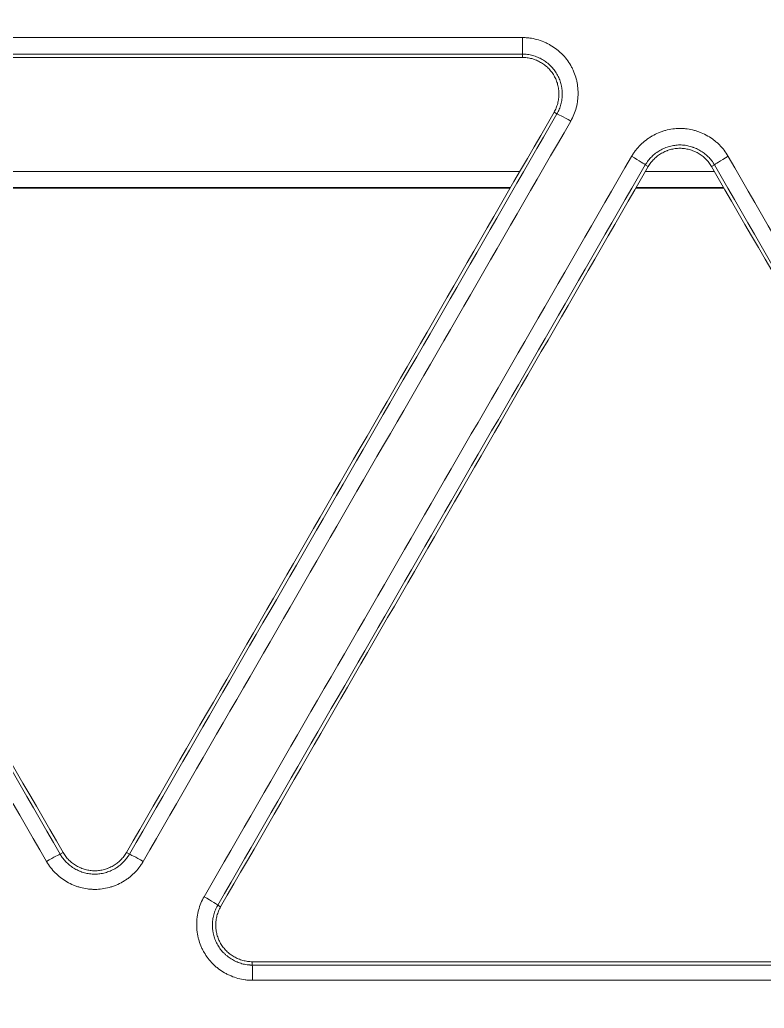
# Model space of a CAD drawing. Header units: inches. Extents: x 405346 to 489838, y -25612 to 14934.
# Drawn here: x 462879.98 to 462902.24, y 4533.82 to 4563.39 of the extents above; entities that cross this region are included whole.
import ezdxf

# ---------------------------------------------------------------- set-up
doc = ezdxf.new("R2010")
doc.units = ezdxf.units.IN
doc.header["$LTSCALE"] = 200
doc.header["$MEASUREMENT"] = 0
doc.layers.add('SS-EQ', color=2, linetype='Continuous', lineweight=20)

# ---------------------------------------------------------------- blocks, each defined once
blk = doc.blocks.new('4way무풍')
at = {"layer": 'SS-EQ'}
for p, q in [((100.279, 240.839), (100.279, 240.938)), ((101.314, 239.147), (101.227, 239.197)), ((104.043, 237.572), (103.956, 237.621)), ((106.024, 237.621), (105.938, 237.572)), ((100.201, 237.423), (74.781, 237.423)), ((106.023, 237.423), (103.955, 237.423)), ((75.053, 236.949), (99.928, 236.949)), ((75.069, 236.924), (99.912, 236.924)), ((103.667, 236.924), (106.309, 236.924)), ((103.682, 236.949), (106.296, 236.949)), ((86.457, 216.999), (86.544, 217.049)), ((88.44, 217.049), (88.526, 216.999)), ((91.169, 215.473), (91.255, 215.423)), ((92.203, 213.782), (92.203, 213.681))]:
    blk.add_line(p, q, dxfattribs=at)
for centre, major_axis, ratio, start_param, end_param in [((100.279, 241.411), (0, 0.474), 0.003061, 3.176468, 4.756807), ((101.724, 238.91), (0.41, -0.237), 0.039338, 1.589799, 3.106659), ((103.546, 237.858), (-0.41, 0.237), 0.039045, 3.176526, 4.731097), ((106.435, 237.858), (0.41, 0.237), 0.035569, 1.546312, 3.106664), ((86.048, 216.762), (0.41, 0.237), 0.031206, 0.034924, 1.548689), ((88.936, 216.762), (-0.41, 0.237), 0.034702, 4.728193, 6.248258), ((90.759, 215.709), (0.41, -0.237), 0.034471, 0.034927, 1.586331), ((92.203, 213.208), (0, 0.474), 0.003955, 4.749347, 6.248278)]:
    blk.add_ellipse(centre, major_axis=major_axis, ratio=ratio, start_param=start_param, end_param=end_param, dxfattribs=at)
for points, knots in [([(0.032, 346.294), (6.969, 346.294), (13.906, 346.294), (27.78, 346.294), (34.717, 346.294), (55.528, 346.294), (69.403, 346.294), (97.151, 346.294), (111.025, 346.294), (138.774, 346.294), (152.648, 346.294), (180.396, 346.294), (194.27, 346.294), (215.082, 346.294), (222.019, 346.294), (235.893, 346.294), (242.83, 346.293), (253.236, 346.293), (256.704, 346.293), (263.641, 346.293), (267.11, 346.293), (272.313, 346.294), (274.047, 346.294), (276.648, 346.294), (277.516, 346.294), (279.25, 346.293), (280.117, 346.293), (281.418, 346.292), (281.851, 346.292), (282.718, 346.292), (283.152, 346.292), (283.802, 346.293), (284.019, 346.293), (284.453, 346.293), (284.669, 346.294), (285.103, 346.293), (285.32, 346.293), (285.753, 346.29), (285.97, 346.288), (286.62, 346.277), (287.054, 346.265), (287.92, 346.231), (288.353, 346.21), (289.653, 346.132), (290.519, 346.062), (291.818, 345.929), (292.25, 345.88), (292.899, 345.799), (293.116, 345.771), (293.548, 345.712), (294.627, 345.561), (295.697, 345.381), (298.249, 344.897), (299.929, 344.504), (302.417, 343.81), (304.065, 343.312), (305.692, 342.745), (308.116, 341.843), (309.711, 341.171), (311.481, 340.335), (311.677, 340.241), (312.069, 340.051), (312.265, 339.955), (312.851, 339.663), (313.238, 339.464), (314.393, 338.857), (315.91, 338.017), (317.385, 337.118), (318.837, 336.19), (319.553, 335.711), (320.962, 334.724), (322.351, 333.707), (324.369, 332.094), (326.323, 330.393), (327.582, 329.199), (328.355, 328.434), (328.586, 328.204), (328.815, 327.97), (328.968, 327.815), (329.044, 327.736), (329.423, 327.345), (329.723, 327.029), (330.61, 326.072), (331.762, 324.776), (333.399, 322.77), (334.43, 321.391), (335.932, 319.291), (336.873, 317.85), (338.196, 315.627), (339.047, 314.124), (339.838, 312.579), (340.313, 311.601), (340.454, 311.306), (340.593, 311.01), (340.685, 310.812), (340.731, 310.713), (340.958, 310.218), (341.136, 309.82), (341.654, 308.624), (342.309, 307.019), (343.186, 304.582), (343.7, 302.939), (344.419, 300.459), (344.828, 298.787), (345.336, 296.251), (345.487, 295.4), (345.755, 293.69), (345.871, 292.83), (345.994, 291.749), (346.017, 291.532), (346.062, 291.099), (346.083, 290.881), (346.143, 290.23), (346.178, 289.796), (346.239, 288.927), (346.265, 288.492), (346.307, 287.624), (346.324, 287.189), (346.342, 286.538), (346.347, 286.32), (346.354, 285.886), (346.356, 285.669), (346.359, 285.234), (346.359, 285.017), (346.359, 284.582), (346.359, 284.365), (346.359, 283.714), (346.358, 283.279), (346.358, 282.41), (346.358, 281.976), (346.358, 280.672), (346.358, 279.803), (346.359, 278.065), (346.359, 277.196), (346.359, 274.59), (346.359, 272.852), (346.358, 264.162), (346.359, 257.21), (346.359, 236.355), (346.359, 222.452), (346.359, 194.646), (346.359, 180.742), (346.359, 152.936), (346.359, 139.033), (346.359, 111.226), (346.359, 69.516), (346.359, 27.806), (346.359, 0)], [0, 0, 0, 0, 0.03125, 0.03125, 0.0625, 0.0625, 0.125, 0.125, 0.1875, 0.1875, 0.25, 0.25, 0.3125, 0.3125, 0.34375, 0.34375, 0.375, 0.375, 0.390625, 0.390625, 0.40625, 0.40625, 0.414062, 0.414062, 0.417969, 0.417969, 0.421875, 0.421875, 0.423828, 0.423828, 0.425781, 0.425781, 0.426758, 0.426758, 0.427734, 0.427734, 0.428711, 0.428711, 0.429687, 0.429687, 0.431641, 0.431641, 0.433594, 0.433594, 0.4375, 0.4375, 0.439453, 0.439453, 0.44043, 0.44043, 0.441406, 0.445312, 0.445312, 0.453125, 0.453125, 0.457031, 0.460937, 0.460937, 0.46875, 0.46875, 0.469727, 0.469727, 0.470703, 0.470703, 0.472656, 0.472656, 0.476562, 0.480469, 0.480469, 0.484375, 0.484375, 0.488281, 0.492187, 0.496094, 0.5, 0.5, 0.500977, 0.501465, 0.501465, 0.501953, 0.501953, 0.503906, 0.503906, 0.507812, 0.511719, 0.515625, 0.515625, 0.523437, 0.523437, 0.527344, 0.53125, 0.53125, 0.532227, 0.532715, 0.532715, 0.533203, 0.533203, 0.535156, 0.535156, 0.539062, 0.542969, 0.546875, 0.546875, 0.554687, 0.554687, 0.558594, 0.558594, 0.5625, 0.5625, 0.563477, 0.563477, 0.564453, 0.564453, 0.566406, 0.566406, 0.568359, 0.568359, 0.570312, 0.570312, 0.571289, 0.571289, 0.572266, 0.572266, 0.573242, 0.573242, 0.574219, 0.574219, 0.576172, 0.576172, 0.578125, 0.578125, 0.582031, 0.582031, 0.585937, 0.585937, 0.59375, 0.59375, 0.625, 0.625, 0.6875, 0.6875, 0.75, 0.75, 0.8125, 0.8125, 0.875, 1, 1, 1, 1]), ([(345.164, 0), (345.164, 27.72), (345.163, 69.299), (345.162, 110.879), (345.161, 138.598), (345.16, 152.458), (345.159, 180.178), (345.157, 194.038), (345.154, 221.758), (345.152, 235.618), (345.147, 256.407), (345.146, 263.337), (345.145, 272), (345.145, 273.732), (345.144, 276.331), (345.144, 277.197), (345.143, 278.93), (345.142, 279.796), (345.142, 281.095), (345.141, 281.528), (345.141, 282.395), (345.142, 282.828), (345.141, 283.694), (345.141, 284.127), (345.14, 284.777), (345.139, 284.993), (345.136, 285.426), (345.134, 285.643), (345.124, 286.293), (345.113, 286.726), (345.081, 287.592), (345.06, 288.025), (345.009, 288.891), (344.979, 289.324), (344.926, 289.973), (344.898, 290.298), (344.868, 290.622), (344.847, 290.839), (344.836, 290.947), (344.736, 291.92), (344.629, 292.78), (344.379, 294.49), (344.236, 295.34), (343.754, 297.876), (343.361, 299.547), (342.666, 302.024), (342.167, 303.666), (341.312, 306.1), (340.67, 307.703), (340.162, 308.898), (339.901, 309.494), (339.629, 310.086), (339.446, 310.481), (339.353, 310.677), (338.885, 311.657), (338.495, 312.43), (337.684, 313.954), (337.263, 314.706), (336.391, 316.188), (335.94, 316.919), (335.007, 318.359), (334.525, 319.069), (333.532, 320.468), (332.508, 321.846), (330.881, 323.85), (329.736, 325.143), (328.853, 326.097), (328.555, 326.413), (328.177, 326.804), (328.101, 326.882), (327.949, 327.037), (327.721, 327.27), (327.491, 327.5), (326.721, 328.264), (325.466, 329.454), (323.518, 331.149), (321.504, 332.755), (320.119, 333.766), (318.711, 334.748), (317.997, 335.224), (316.546, 336.146), (315.81, 336.592), (314.315, 337.454), (313.557, 337.87), (312.595, 338.371), (312.305, 338.52), (312.014, 338.666), (311.82, 338.764), (311.722, 338.812), (311.235, 339.053), (310.844, 339.24), (309.666, 339.79), (308.875, 340.138), (307.283, 340.799), (305.68, 341.425), (303.244, 342.257), (301.598, 342.742), (299.114, 343.417), (297.436, 343.796), (294.888, 344.258), (294.033, 344.394), (292.957, 344.542), (292.742, 344.57), (292.31, 344.625), (291.663, 344.703), (291.015, 344.771), (289.72, 344.892), (288.856, 344.953), (287.56, 345.018), (287.128, 345.036), (286.48, 345.054), (286.264, 345.059), (285.832, 345.066), (285.615, 345.069), (285.183, 345.072), (284.967, 345.073), (284.535, 345.074), (284.318, 345.075), (283.67, 345.075), (283.237, 345.076), (282.589, 345.076), (282.373, 345.076), (281.94, 345.076), (281.724, 345.076), (281.076, 345.076), (280.643, 345.076), (279.346, 345.077), (278.481, 345.077), (276.752, 345.078), (275.887, 345.078), (273.293, 345.079), (271.563, 345.079), (262.916, 345.08), (255.998, 345.082), (242.162, 345.085), (235.244, 345.086), (221.408, 345.088), (214.49, 345.089), (193.736, 345.092), (179.9, 345.093), (152.228, 345.095), (138.392, 345.096), (110.72, 345.097), (96.884, 345.097), (69.212, 345.098), (55.376, 345.098), (34.622, 345.098), (27.704, 345.099), (13.868, 345.099), (6.95, 345.099), (0.032, 345.099)], [0, 0, 0, 0, 0.125, 0.1875, 0.1875, 0.25, 0.25, 0.3125, 0.3125, 0.375, 0.375, 0.40625, 0.40625, 0.414063, 0.414063, 0.417969, 0.417969, 0.421875, 0.421875, 0.423828, 0.423828, 0.425781, 0.425781, 0.427734, 0.427734, 0.428711, 0.428711, 0.429688, 0.429688, 0.431641, 0.431641, 0.433594, 0.433594, 0.435547, 0.435547, 0.436523, 0.437012, 0.437012, 0.4375, 0.4375, 0.441406, 0.441406, 0.445313, 0.445313, 0.453125, 0.453125, 0.457031, 0.460938, 0.464844, 0.464844, 0.466797, 0.467773, 0.467773, 0.46875, 0.46875, 0.472656, 0.472656, 0.476563, 0.476563, 0.480469, 0.480469, 0.484375, 0.484375, 0.488281, 0.492188, 0.496094, 0.496094, 0.498047, 0.498047, 0.498535, 0.498535, 0.499023, 0.5, 0.5, 0.503906, 0.507813, 0.511719, 0.515625, 0.515625, 0.519531, 0.519531, 0.523438, 0.523438, 0.527344, 0.527344, 0.52832, 0.528809, 0.528809, 0.529297, 0.529297, 0.53125, 0.53125, 0.535156, 0.535156, 0.539063, 0.542969, 0.546875, 0.546875, 0.554688, 0.554688, 0.558594, 0.558594, 0.55957, 0.55957, 0.560547, 0.5625, 0.5625, 0.566406, 0.566406, 0.568359, 0.568359, 0.569336, 0.569336, 0.570313, 0.570313, 0.571289, 0.571289, 0.572266, 0.572266, 0.574219, 0.574219, 0.575195, 0.575195, 0.576172, 0.576172, 0.578125, 0.578125, 0.582031, 0.582031, 0.585938, 0.585938, 0.59375, 0.59375, 0.625, 0.625, 0.65625, 0.65625, 0.6875, 0.6875, 0.75, 0.75, 0.8125, 0.8125, 0.875, 0.875, 0.9375, 0.9375, 0.96875, 0.96875, 1, 1, 1, 1]), ([(74.706, 241.433), (78.968, 241.433), (83.231, 241.433), (91.756, 241.433), (96.018, 241.433), (100.281, 241.433)], [0, 0, 0, 0, 0.5, 0.5, 1, 1, 1, 1]), ([(100.281, 241.433), (100.318, 241.433), (100.354, 241.431), (100.427, 241.426), (100.464, 241.422), (100.572, 241.408), (100.714, 241.379), (100.851, 241.331), (100.936, 241.296), (100.952, 241.289), (100.986, 241.274), (101.035, 241.25), (101.083, 241.224), (101.177, 241.17), (101.238, 241.129), (101.324, 241.063), (101.353, 241.04), (101.394, 241.004), (101.408, 240.992), (101.434, 240.967), (101.448, 240.954), (101.512, 240.89), (101.608, 240.781), (101.689, 240.661), (101.744, 240.566), (101.761, 240.534), (101.793, 240.468), (101.808, 240.435), (101.849, 240.334), (101.872, 240.266), (101.9, 240.161), (101.908, 240.125), (101.918, 240.072), (101.922, 240.054), (101.927, 240.017), (101.93, 239.999), (101.942, 239.909), (101.951, 239.764), (101.942, 239.619), (101.93, 239.529), (101.927, 239.511), (101.922, 239.475), (101.918, 239.457), (101.908, 239.403), (101.9, 239.367), (101.872, 239.262), (101.849, 239.193), (101.794, 239.059), (101.762, 238.994), (101.725, 238.93)], [0, 0, 0, 0, 0.03125, 0.03125, 0.0625, 0.0625, 0.125, 0.1875, 0.1875, 0.203125, 0.203125, 0.21875, 0.25, 0.25, 0.3125, 0.3125, 0.34375, 0.34375, 0.359375, 0.359375, 0.375, 0.375, 0.4375, 0.5, 0.5, 0.53125, 0.53125, 0.5625, 0.5625, 0.625, 0.625, 0.65625, 0.65625, 0.671875, 0.671875, 0.6875, 0.6875, 0.75, 0.8125, 0.8125, 0.828125, 0.828125, 0.84375, 0.84375, 0.875, 0.875, 0.9375, 0.9375, 1, 1, 1, 1]), ([(100.279, 240.938), (96.017, 240.938), (91.754, 240.938), (83.23, 240.938), (78.967, 240.938), (74.705, 240.938)], [0, 0, 0, 0, 0.5, 0.5, 1, 1, 1, 1]), ([(100.279, 240.839), (96.017, 240.839), (91.754, 240.839), (83.23, 240.839), (78.967, 240.839), (74.705, 240.839)], [0, 0, 0, 0, 0.5, 0.5, 1, 1, 1, 1]), ([(101.314, 239.147), (101.315, 239.15), (101.317, 239.153), (101.32, 239.159), (101.325, 239.167), (101.336, 239.187), (101.357, 239.228), (101.373, 239.263), (101.402, 239.335), (101.418, 239.384), (101.438, 239.46), (101.444, 239.485), (101.454, 239.537), (101.458, 239.563), (101.468, 239.64), (101.475, 239.743), (101.468, 239.847), (101.46, 239.912), (101.458, 239.925), (101.454, 239.951), (101.447, 239.989), (101.438, 240.027), (101.418, 240.103), (101.402, 240.152), (101.373, 240.224), (101.362, 240.247), (101.339, 240.294), (101.327, 240.318), (101.288, 240.386), (101.259, 240.429), (101.195, 240.51), (101.161, 240.549), (101.115, 240.595), (101.105, 240.604), (101.086, 240.622), (101.076, 240.631), (101.047, 240.657), (101.026, 240.673), (100.964, 240.72), (100.921, 240.749), (100.854, 240.788), (100.819, 240.806), (100.784, 240.823), (100.76, 240.834), (100.748, 240.84), (100.688, 240.865), (100.589, 240.899), (100.488, 240.92), (100.41, 240.931), (100.384, 240.933), (100.345, 240.936), (100.332, 240.937), (100.312, 240.937), (100.302, 240.938), (100.293, 240.938), (100.286, 240.938), (100.283, 240.938), (100.279, 240.938)], [0, 0, 0, 0, 0.003906, 0.003906, 0.007813, 0.015625, 0.03125, 0.0625, 0.0625, 0.125, 0.125, 0.15625, 0.15625, 0.1875, 0.1875, 0.25, 0.3125, 0.3125, 0.328125, 0.328125, 0.34375, 0.375, 0.375, 0.4375, 0.4375, 0.46875, 0.46875, 0.5, 0.5, 0.5625, 0.5625, 0.625, 0.625, 0.640625, 0.640625, 0.65625, 0.65625, 0.6875, 0.6875, 0.75, 0.75, 0.78125, 0.796875, 0.796875, 0.8125, 0.8125, 0.875, 0.9375, 0.9375, 0.96875, 0.96875, 0.984375, 0.984375, 0.992188, 0.996094, 0.996094, 1, 1, 1, 1]), ([(100.279, 240.839), (100.328, 240.839), (100.375, 240.836), (100.469, 240.823), (100.516, 240.813), (100.585, 240.794), (100.608, 240.787), (100.653, 240.771), (100.676, 240.763), (100.742, 240.735), (100.827, 240.693), (100.906, 240.64), (100.954, 240.604), (100.964, 240.596), (100.982, 240.581), (101.01, 240.558), (101.036, 240.534), (101.087, 240.484), (101.118, 240.448), (101.162, 240.392), (101.176, 240.372), (101.203, 240.333), (101.215, 240.312), (101.251, 240.25), (101.293, 240.164), (101.323, 240.074), (101.341, 240.005), (101.347, 239.981), (101.356, 239.934), (101.36, 239.911), (101.369, 239.84), (101.372, 239.793), (101.372, 239.721), (101.371, 239.697), (101.368, 239.65), (101.366, 239.626), (101.357, 239.554), (101.338, 239.461), (101.308, 239.371), (101.272, 239.283), (101.251, 239.239), (101.227, 239.197)], [0, 0, 0, 0, 0.0625, 0.0625, 0.125, 0.125, 0.15625, 0.15625, 0.1875, 0.1875, 0.25, 0.3125, 0.3125, 0.328125, 0.328125, 0.34375, 0.375, 0.375, 0.4375, 0.4375, 0.46875, 0.46875, 0.5, 0.5, 0.5625, 0.625, 0.625, 0.65625, 0.65625, 0.6875, 0.6875, 0.75, 0.75, 0.78125, 0.78125, 0.8125, 0.8125, 0.875, 0.9375, 0.9375, 1, 1, 1, 1]), ([(103.548, 237.878), (103.566, 237.91), (103.585, 237.941), (103.626, 238.002), (103.648, 238.032), (103.714, 238.118), (103.81, 238.226), (103.92, 238.321), (103.993, 238.377), (104.007, 238.388), (104.037, 238.409), (104.082, 238.44), (104.129, 238.469), (104.223, 238.523), (104.288, 238.555), (104.388, 238.597), (104.422, 238.61), (104.474, 238.628), (104.492, 238.634), (104.527, 238.644), (104.544, 238.649), (104.632, 238.673), (104.774, 238.702), (104.919, 238.712), (105.029, 238.712), (105.065, 238.711), (105.138, 238.706), (105.174, 238.702), (105.282, 238.688), (105.353, 238.673), (105.458, 238.645), (105.493, 238.634), (105.544, 238.616), (105.562, 238.61), (105.596, 238.597), (105.613, 238.59), (105.697, 238.555), (105.827, 238.49), (105.948, 238.41), (106.02, 238.355), (106.035, 238.343), (106.063, 238.32), (106.077, 238.309), (106.119, 238.272), (106.145, 238.248), (106.223, 238.171), (106.271, 238.117), (106.359, 238.002), (106.4, 237.942), (106.436, 237.878)], [0, 0, 0, 0, 0.03125, 0.03125, 0.0625, 0.0625, 0.125, 0.1875, 0.1875, 0.203125, 0.203125, 0.21875, 0.25, 0.25, 0.3125, 0.3125, 0.34375, 0.34375, 0.359375, 0.359375, 0.375, 0.375, 0.4375, 0.5, 0.5, 0.53125, 0.53125, 0.5625, 0.5625, 0.625, 0.625, 0.65625, 0.65625, 0.671875, 0.671875, 0.6875, 0.6875, 0.75, 0.8125, 0.8125, 0.828125, 0.828125, 0.84375, 0.84375, 0.875, 0.875, 0.9375, 0.9375, 1, 1, 1, 1]), ([(106.024, 237.621), (106.023, 237.624), (106.021, 237.627), (106.018, 237.633), (106.013, 237.641), (106.001, 237.661), (105.976, 237.699), (105.953, 237.73), (105.905, 237.792), (105.871, 237.831), (105.816, 237.885), (105.797, 237.903), (105.757, 237.938), (105.737, 237.954), (105.674, 238.001), (105.588, 238.059), (105.495, 238.105), (105.435, 238.13), (105.422, 238.135), (105.398, 238.144), (105.361, 238.158), (105.324, 238.169), (105.249, 238.19), (105.198, 238.2), (105.121, 238.211), (105.095, 238.214), (105.043, 238.217), (105.017, 238.218), (104.938, 238.218), (104.886, 238.214), (104.784, 238.2), (104.733, 238.19), (104.657, 238.169), (104.632, 238.162), (104.583, 238.144), (104.558, 238.135), (104.487, 238.105), (104.44, 238.082), (104.373, 238.043), (104.34, 238.023), (104.307, 238), (104.286, 237.985), (104.275, 237.978), (104.223, 237.938), (104.145, 237.87), (104.076, 237.793), (104.028, 237.731), (104.013, 237.71), (103.991, 237.677), (103.984, 237.666), (103.973, 237.65), (103.968, 237.641), (103.963, 237.633), (103.96, 237.627), (103.958, 237.624), (103.956, 237.621)], [0, 0, 0, 0, 0.003906, 0.003906, 0.007812, 0.015625, 0.03125, 0.0625, 0.0625, 0.125, 0.125, 0.15625, 0.15625, 0.1875, 0.1875, 0.25, 0.3125, 0.3125, 0.328125, 0.328125, 0.34375, 0.375, 0.375, 0.4375, 0.4375, 0.46875, 0.46875, 0.5, 0.5, 0.5625, 0.5625, 0.625, 0.625, 0.65625, 0.65625, 0.6875, 0.6875, 0.75, 0.75, 0.78125, 0.796875, 0.796875, 0.8125, 0.8125, 0.875, 0.9375, 0.9375, 0.96875, 0.96875, 0.984375, 0.984375, 0.992188, 0.996094, 0.996094, 1, 1, 1, 1]), ([(104.043, 237.572), (104.067, 237.614), (104.093, 237.653), (104.152, 237.728), (104.183, 237.764), (104.234, 237.814), (104.251, 237.83), (104.288, 237.862), (104.306, 237.877), (104.363, 237.92), (104.443, 237.973), (104.528, 238.015), (104.583, 238.038), (104.595, 238.043), (104.617, 238.051), (104.651, 238.064), (104.685, 238.074), (104.754, 238.093), (104.8, 238.103), (104.871, 238.112), (104.894, 238.115), (104.942, 238.118), (104.966, 238.119), (105.038, 238.119), (105.133, 238.112), (105.226, 238.093), (105.296, 238.075), (105.319, 238.067), (105.364, 238.052), (105.386, 238.043), (105.452, 238.016), (105.495, 237.995), (105.557, 237.959), (105.577, 237.946), (105.617, 237.92), (105.636, 237.906), (105.694, 237.862), (105.766, 237.8), (105.829, 237.729), (105.887, 237.654), (105.914, 237.614), (105.938, 237.572)], [0, 0, 0, 0, 0.0625, 0.0625, 0.125, 0.125, 0.15625, 0.15625, 0.1875, 0.1875, 0.25, 0.3125, 0.3125, 0.328125, 0.328125, 0.34375, 0.375, 0.375, 0.4375, 0.4375, 0.46875, 0.46875, 0.5, 0.5, 0.5625, 0.625, 0.625, 0.65625, 0.65625, 0.6875, 0.6875, 0.75, 0.75, 0.78125, 0.78125, 0.8125, 0.8125, 0.875, 0.9375, 0.9375, 1, 1, 1, 1]), ([(106.436, 237.878), (108.567, 234.187), (110.699, 230.495), (114.961, 223.111), (117.093, 219.419), (119.224, 215.727)], [0, 0, 0, 0, 0.5, 0.5, 1, 1, 1, 1]), ([(118.726, 215.423), (116.594, 219.115), (114.463, 222.807), (110.2, 230.19), (108.069, 233.881), (105.938, 237.572)], [0, 0, 0, 0, 0.5, 0.5, 1, 1, 1, 1]), ([(118.812, 215.473), (116.68, 219.165), (114.549, 222.856), (110.286, 230.239), (108.155, 233.93), (106.024, 237.621)], [0, 0, 0, 0, 0.5, 0.5, 1, 1, 1, 1]), ([(88.938, 216.78), (88.92, 216.748), (88.9, 216.717), (88.859, 216.656), (88.838, 216.626), (88.771, 216.54), (88.675, 216.432), (88.566, 216.336), (88.493, 216.281), (88.478, 216.27), (88.448, 216.249), (88.403, 216.218), (88.357, 216.189), (88.263, 216.135), (88.198, 216.103), (88.097, 216.061), (88.063, 216.048), (88.011, 216.03), (87.994, 216.024), (87.959, 216.013), (87.941, 216.008), (87.853, 215.984), (87.711, 215.955), (87.567, 215.946), (87.457, 215.946), (87.42, 215.947), (87.347, 215.952), (87.311, 215.955), (87.203, 215.97), (87.132, 215.985), (87.028, 216.013), (86.993, 216.024), (86.941, 216.041), (86.924, 216.048), (86.89, 216.061), (86.873, 216.068), (86.788, 216.103), (86.658, 216.167), (86.537, 216.248), (86.465, 216.303), (86.451, 216.314), (86.422, 216.337), (86.408, 216.349), (86.367, 216.385), (86.34, 216.41), (86.263, 216.487), (86.215, 216.541), (86.127, 216.656), (86.086, 216.716), (86.049, 216.78)], [0, 0, 0, 0, 0.03125, 0.03125, 0.0625, 0.0625, 0.125, 0.1875, 0.1875, 0.203125, 0.203125, 0.21875, 0.25, 0.25, 0.3125, 0.3125, 0.34375, 0.34375, 0.359375, 0.359375, 0.375, 0.375, 0.4375, 0.5, 0.5, 0.53125, 0.53125, 0.5625, 0.5625, 0.625, 0.625, 0.65625, 0.65625, 0.671875, 0.671875, 0.6875, 0.6875, 0.75, 0.8125, 0.8125, 0.828125, 0.828125, 0.84375, 0.84375, 0.875, 0.875, 0.9375, 0.9375, 1, 1, 1, 1]), ([(86.457, 216.999), (86.459, 216.996), (86.461, 216.993), (86.464, 216.987), (86.469, 216.979), (86.481, 216.959), (86.506, 216.921), (86.529, 216.89), (86.576, 216.828), (86.611, 216.789), (86.666, 216.734), (86.685, 216.717), (86.725, 216.682), (86.745, 216.666), (86.807, 216.618), (86.894, 216.561), (86.987, 216.514), (87.047, 216.489), (87.06, 216.484), (87.084, 216.475), (87.121, 216.461), (87.158, 216.45), (87.233, 216.429), (87.284, 216.419), (87.361, 216.408), (87.387, 216.406), (87.439, 216.402), (87.466, 216.401), (87.544, 216.401), (87.596, 216.405), (87.699, 216.419), (87.75, 216.429), (87.825, 216.45), (87.85, 216.458), (87.9, 216.475), (87.924, 216.484), (87.996, 216.514), (88.043, 216.537), (88.11, 216.576), (88.143, 216.597), (88.176, 216.619), (88.197, 216.634), (88.207, 216.642), (88.26, 216.682), (88.338, 216.75), (88.407, 216.827), (88.455, 216.889), (88.47, 216.91), (88.492, 216.943), (88.499, 216.954), (88.51, 216.971), (88.515, 216.979), (88.52, 216.987), (88.523, 216.993), (88.525, 216.996), (88.526, 216.999)], [0, 0, 0, 0, 0.003906, 0.003906, 0.007813, 0.015625, 0.03125, 0.0625, 0.0625, 0.125, 0.125, 0.15625, 0.15625, 0.1875, 0.1875, 0.25, 0.3125, 0.3125, 0.328125, 0.328125, 0.34375, 0.375, 0.375, 0.4375, 0.4375, 0.46875, 0.46875, 0.5, 0.5, 0.5625, 0.5625, 0.625, 0.625, 0.65625, 0.65625, 0.6875, 0.6875, 0.75, 0.75, 0.78125, 0.796875, 0.796875, 0.8125, 0.8125, 0.875, 0.9375, 0.9375, 0.96875, 0.96875, 0.984375, 0.984375, 0.992187, 0.996094, 0.996094, 1, 1, 1, 1]), ([(88.44, 217.049), (88.416, 217.007), (88.389, 216.968), (88.331, 216.893), (88.299, 216.857), (88.248, 216.807), (88.231, 216.791), (88.195, 216.759), (88.176, 216.744), (88.119, 216.701), (88.04, 216.648), (87.954, 216.606), (87.899, 216.582), (87.888, 216.578), (87.865, 216.569), (87.832, 216.557), (87.798, 216.547), (87.729, 216.528), (87.682, 216.518), (87.612, 216.508), (87.588, 216.506), (87.54, 216.503), (87.516, 216.502), (87.444, 216.502), (87.349, 216.508), (87.256, 216.527), (87.187, 216.546), (87.164, 216.553), (87.118, 216.569), (87.096, 216.578), (87.03, 216.605), (86.988, 216.626), (86.926, 216.662), (86.905, 216.674), (86.866, 216.701), (86.846, 216.715), (86.789, 216.758), (86.717, 216.821), (86.654, 216.892), (86.595, 216.967), (86.568, 217.007), (86.544, 217.049)], [0, 0, 0, 0, 0.0625, 0.0625, 0.125, 0.125, 0.15625, 0.15625, 0.1875, 0.1875, 0.25, 0.3125, 0.3125, 0.328125, 0.328125, 0.34375, 0.375, 0.375, 0.4375, 0.4375, 0.46875, 0.46875, 0.5, 0.5, 0.5625, 0.625, 0.625, 0.65625, 0.65625, 0.6875, 0.6875, 0.75, 0.75, 0.78125, 0.78125, 0.8125, 0.8125, 0.875, 0.9375, 0.9375, 1, 1, 1, 1]), ([(92.205, 213.225), (92.168, 213.225), (92.131, 213.227), (92.058, 213.232), (92.022, 213.235), (91.914, 213.25), (91.772, 213.279), (91.634, 213.326), (91.55, 213.362), (91.533, 213.369), (91.5, 213.384), (91.45, 213.408), (91.402, 213.434), (91.308, 213.488), (91.248, 213.528), (91.161, 213.594), (91.133, 213.617), (91.092, 213.653), (91.078, 213.666), (91.051, 213.691), (91.038, 213.703), (90.973, 213.768), (90.877, 213.876), (90.797, 213.997), (90.742, 214.092), (90.725, 214.124), (90.692, 214.19), (90.678, 214.223), (90.636, 214.323), (90.613, 214.392), (90.586, 214.497), (90.578, 214.532), (90.567, 214.586), (90.564, 214.604), (90.558, 214.64), (90.555, 214.658), (90.544, 214.749), (90.535, 214.894), (90.544, 215.039), (90.555, 215.129), (90.558, 215.147), (90.564, 215.183), (90.567, 215.201), (90.578, 215.255), (90.586, 215.29), (90.614, 215.396), (90.637, 215.464), (90.692, 215.598), (90.724, 215.664), (90.76, 215.727)], [0, 0, 0, 0, 0.03125, 0.03125, 0.0625, 0.0625, 0.125, 0.1875, 0.1875, 0.203125, 0.203125, 0.21875, 0.25, 0.25, 0.3125, 0.3125, 0.34375, 0.34375, 0.359375, 0.359375, 0.375, 0.375, 0.4375, 0.5, 0.5, 0.53125, 0.53125, 0.5625, 0.5625, 0.625, 0.625, 0.65625, 0.65625, 0.671875, 0.671875, 0.6875, 0.6875, 0.75, 0.8125, 0.8125, 0.828125, 0.828125, 0.84375, 0.84375, 0.875, 0.875, 0.9375, 0.9375, 1, 1, 1, 1]), ([(91.169, 215.473), (91.167, 215.47), (91.166, 215.467), (91.162, 215.462), (91.158, 215.453), (91.147, 215.433), (91.126, 215.392), (91.11, 215.357), (91.081, 215.285), (91.064, 215.236), (91.044, 215.16), (91.038, 215.135), (91.028, 215.083), (91.024, 215.058), (91.014, 214.98), (91.008, 214.877), (91.014, 214.773), (91.022, 214.708), (91.024, 214.695), (91.028, 214.669), (91.035, 214.63), (91.044, 214.592), (91.064, 214.517), (91.08, 214.468), (91.109, 214.396), (91.12, 214.372), (91.143, 214.325), (91.155, 214.302), (91.194, 214.234), (91.223, 214.191), (91.287, 214.109), (91.321, 214.07), (91.368, 214.024), (91.377, 214.015), (91.396, 213.997), (91.406, 213.989), (91.436, 213.963), (91.456, 213.946), (91.518, 213.899), (91.561, 213.87), (91.629, 213.831), (91.663, 213.813), (91.698, 213.796), (91.722, 213.785), (91.734, 213.78), (91.795, 213.754), (91.893, 213.72), (91.995, 213.699), (92.072, 213.689), (92.098, 213.686), (92.137, 213.683), (92.15, 213.682), (92.17, 213.682), (92.18, 213.682), (92.19, 213.681), (92.196, 213.681), (92.2, 213.681), (92.203, 213.681)], [0, 0, 0, 0, 0.003906, 0.003906, 0.007813, 0.015625, 0.03125, 0.0625, 0.0625, 0.125, 0.125, 0.15625, 0.15625, 0.1875, 0.1875, 0.25, 0.3125, 0.3125, 0.328125, 0.328125, 0.34375, 0.375, 0.375, 0.4375, 0.4375, 0.46875, 0.46875, 0.5, 0.5, 0.5625, 0.5625, 0.625, 0.625, 0.640625, 0.640625, 0.65625, 0.65625, 0.6875, 0.6875, 0.75, 0.75, 0.78125, 0.796875, 0.796875, 0.8125, 0.8125, 0.875, 0.9375, 0.9375, 0.96875, 0.96875, 0.984375, 0.984375, 0.992188, 0.996094, 0.996094, 1, 1, 1, 1]), ([(92.203, 213.782), (92.155, 213.782), (92.107, 213.785), (92.013, 213.798), (91.967, 213.808), (91.898, 213.827), (91.875, 213.834), (91.829, 213.849), (91.807, 213.858), (91.741, 213.886), (91.656, 213.928), (91.576, 213.981), (91.528, 214.017), (91.519, 214.025), (91.5, 214.04), (91.473, 214.063), (91.447, 214.087), (91.396, 214.137), (91.364, 214.173), (91.321, 214.229), (91.307, 214.248), (91.28, 214.288), (91.267, 214.309), (91.231, 214.371), (91.189, 214.456), (91.159, 214.546), (91.141, 214.616), (91.136, 214.639), (91.127, 214.686), (91.123, 214.71), (91.114, 214.781), (91.111, 214.828), (91.111, 214.9), (91.111, 214.923), (91.114, 214.971), (91.117, 214.995), (91.126, 215.067), (91.144, 215.16), (91.174, 215.25), (91.21, 215.338), (91.231, 215.382), (91.255, 215.423)], [0, 0, 0, 0, 0.0625, 0.0625, 0.125, 0.125, 0.15625, 0.15625, 0.1875, 0.1875, 0.25, 0.3125, 0.3125, 0.328125, 0.328125, 0.34375, 0.375, 0.375, 0.4375, 0.4375, 0.46875, 0.46875, 0.5, 0.5, 0.5625, 0.625, 0.625, 0.65625, 0.65625, 0.6875, 0.6875, 0.75, 0.75, 0.78125, 0.78125, 0.8125, 0.8125, 0.875, 0.9375, 0.9375, 1, 1, 1, 1])]:
    blk.add_open_spline(points, degree=3, knots=knots, dxfattribs=at)
for points in [[(73.67, 239.147), (77.932, 231.765), (82.195, 224.382), (86.457, 216.999)], [(73.757, 239.197), (78.019, 231.815), (82.281, 224.433), (86.544, 217.049)], [(88.44, 217.049), (92.703, 224.432), (96.965, 231.815), (101.227, 239.197)], [(88.526, 216.999), (92.789, 224.382), (97.052, 231.765), (101.314, 239.147)], [(86.049, 216.78), (81.786, 224.164), (77.523, 231.548), (73.261, 238.931)], [(101.725, 238.93), (97.463, 231.547), (93.201, 224.164), (88.938, 216.78)], [(90.76, 215.727), (95.023, 223.111), (99.286, 230.495), (103.548, 237.878)], [(103.956, 237.621), (99.694, 230.239), (95.432, 222.857), (91.169, 215.473)], [(104.043, 237.572), (99.781, 230.19), (95.518, 222.807), (91.255, 215.423)], [(92.203, 213.782), (100.728, 213.782), (109.253, 213.782), (117.778, 213.782)], [(92.203, 213.681), (100.728, 213.681), (109.253, 213.681), (117.778, 213.681)], [(117.78, 213.225), (109.255, 213.225), (100.73, 213.225), (92.205, 213.225)]]:
    blk.add_open_spline(points, degree=3, dxfattribs=at)

msp = doc.modelspace()

# ---------------------------------------------------------------- block references
msp.add_blockref('4way무풍', (462794.732, 4321.426))

doc.saveas('drawing.dxf')
